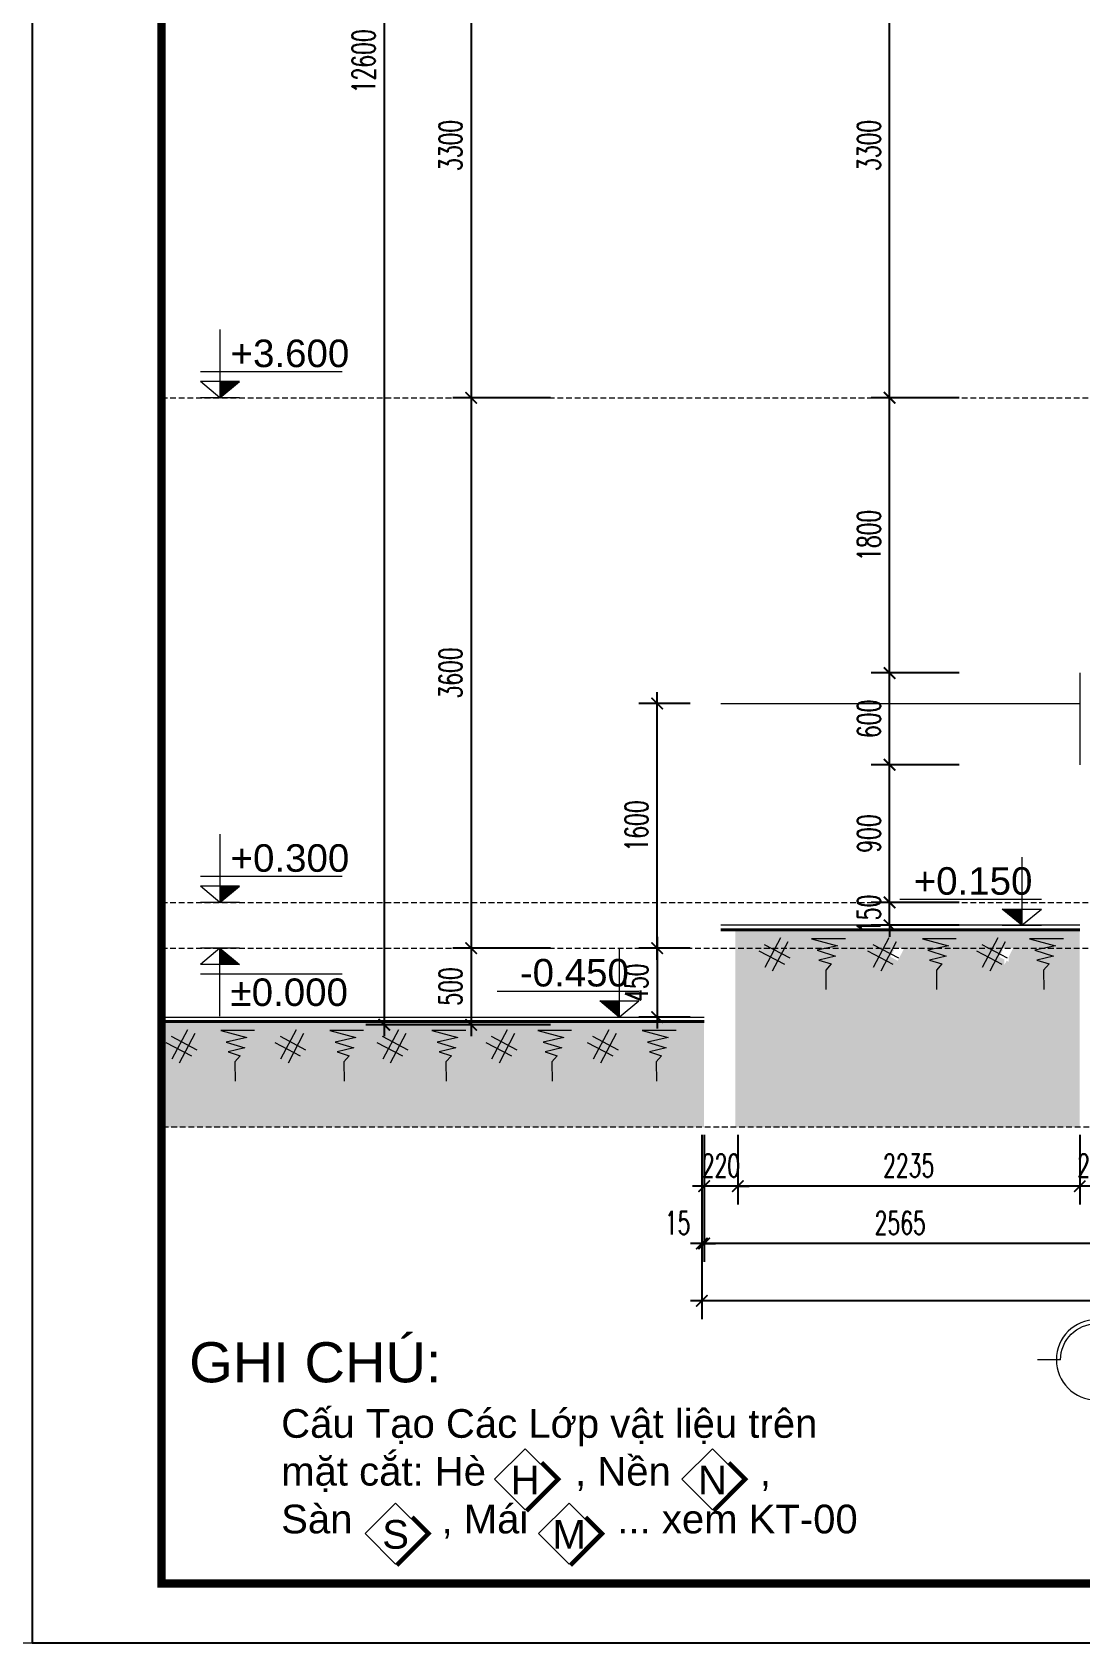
# Model space of a CAD drawing. Header units: millimetres. Extents: x -229618 to 2906, y -178063 to 96806.
# Drawn here: x -60100 to -53246, y -155647 to -145115 of the extents above; entities that cross this region are included whole.
import ezdxf
from ezdxf.enums import TextEntityAlignment as Align

# ---------------------------------------------------------------- set-up
doc = ezdxf.new("R2010")
doc.units = ezdxf.units.MM
doc.header["$LTSCALE"] = 200
doc.header["$MEASUREMENT"] = 0
doc.set_wipeout_variables(frame=1)
doc.header["$PDMODE"] = 3
doc.header["$PDSIZE"] = 50
doc.linetypes.add('DASHED2', pattern=[0.375, 0.25, -0.125])
doc.layers.get('0').update_dxf_attribs({"color": 95, "linetype": 'CONTINUOUS'})
doc.layers.get('DEFPOINTS').update_dxf_attribs({"linetype": 'CONTINUOUS'})
for name, color, linetype, lineweight in [('cat', 1, 'CONTINUOUS', 40), ('hatch', 250, 'CONTINUOUS', 5), ('nho', 252, 'CONTINUOUS', 15), ('thay', 7, 'CONTINUOUS', 18)]:
    doc.layers.add(name, color=color, linetype=linetype, lineweight=lineweight)
for name, color, linetype in [('DIM', 251, 'CONTINUOUS'), ('KHUNGTEN', 7, 'CONTINUOUS'), ('MANH', 9, 'CONTINUOUS'), ('TEXT', 33, 'CONTINUOUS')]:
    doc.layers.add(name, color=color, linetype=linetype)
doc.layers.add('in', color=203, linetype='CONTINUOUS', lineweight=5, plot=False)
doc.styles.add('Aria H iso', font='Vharial_0.ttf')
doc.styles.add('Arial N  iso', font='vnarialn_0.ttf')
doc.styles.add('CHU HOA Day', font='Vharial_0.ttf')
doc.styles.add('Scale', font='vnsimli.shx', dxfattribs={"width": 0.65, "bigfont": 'bigfont.shx'})
doc.dimstyles.new('Scale', dxfattribs={"dimscale": 75, "dimtxt": 2, "dimasz": 1, "dimexe": 1.6, "dimexo": 0, "dimgap": 0.8, "dimtad": 1, "dimdec": 0, "dimzin": 0, "dimdsep": 46, "dimtxsty": 'Scale', "dimblk": 'ARCHTICK', "dimcen": 0.1, "dimdle": 1, "dimclrd": 256, "dimclre": 256, "dimclrt": 3, "dimadec": 0, "dimazin": 0, "dimtfac": 1, "dimtdec": 0, "dimtix": 1, "dimtmove": 2, "dimatfit": 3, "dimldrblk": 'ARCHTICK', "dimfxl": 0, "dimtolj": 1, "dimtzin": 0, "dimarcsym": 0})

# ---------------------------------------------------------------- blocks, each defined once
blk = doc.blocks.new('_ArchTick')
at = {"color": 0, "linetype": 'ByBlock', "const_width": 0.15}
blk.add_lwpolyline([(-0.5, -0.5), (0.5, 0.5)], dxfattribs=at)
blk = doc.blocks.new('*D328')
at = {"layer": 'DEFPOINTS', "color": 0, "linetype": 'Continuous'}
for p in [(-56712, -144205), (-57231, -147505), (-56712, -147505)]:
    blk.add_point(p, dxfattribs=at)
at = {"layer": 'DIM', "linetype": 'Continuous', "lineweight": -2}
for p, q in [((-57231, -144130), (-57231, -147580)), ((-56712, -144205), (-57351, -144205)), ((-56712, -147505), (-57351, -147505))]:
    blk.add_line(p, q, dxfattribs=at)
at = {"layer": 'DIM', "linetype": 'Continuous', "lineweight": -2, "xscale": 75, "yscale": 75, "zscale": 75}
for p, rotation in [((-57231, -144205), 90), ((-57231, -147505), 270)]:
    blk.add_blockref('_ArchTick', p, dxfattribs=dict(at, rotation=rotation))
at = {"layer": 'DIM', "color": 3, "linetype": 'Continuous', "insert": (-57366, -145855), "char_height": 150, "attachment_point": 5, "rotation": 90, "style": 'Scale'}
blk.add_mtext('\\A1;3300', dxfattribs=at)
blk = doc.blocks.new('*D329')
at = {"layer": 'DEFPOINTS', "color": 0, "linetype": 'Continuous'}
for p in [(-56712, -147505), (-57231, -151105), (-56712, -151105)]:
    blk.add_point(p, dxfattribs=at)
at = {"layer": 'DIM', "linetype": 'Continuous', "lineweight": -2}
for p, q in [((-57231, -147430), (-57231, -151180)), ((-56712, -147505), (-57351, -147505)), ((-56712, -151105), (-57351, -151105))]:
    blk.add_line(p, q, dxfattribs=at)
at = {"layer": 'DIM', "linetype": 'Continuous', "lineweight": -2, "xscale": 75, "yscale": 75, "zscale": 75}
for p, rotation in [((-57231, -147505), 90), ((-57231, -151105), 270)]:
    blk.add_blockref('_ArchTick', p, dxfattribs=dict(at, rotation=rotation))
at = {"layer": 'DIM', "color": 3, "linetype": 'Continuous', "insert": (-57366, -149305), "char_height": 150, "attachment_point": 5, "rotation": 90, "style": 'Scale'}
blk.add_mtext('\\A1;3600', dxfattribs=at)
blk = doc.blocks.new('*D330')
at = {"layer": 'DEFPOINTS', "color": 0, "linetype": 'Continuous'}
for p in [(-56712, -151105), (-57231, -151605), (-56712, -151605)]:
    blk.add_point(p, dxfattribs=at)
at = {"layer": 'DIM', "linetype": 'Continuous', "lineweight": -2}
for p, q in [((-56712, -151105), (-57351, -151105)), ((-57231, -151030), (-57231, -151680)), ((-56712, -151605), (-57351, -151605))]:
    blk.add_line(p, q, dxfattribs=at)
at = {"layer": 'DIM', "linetype": 'Continuous', "lineweight": -2, "xscale": 75, "yscale": 75, "zscale": 75}
for p, rotation in [((-57231, -151105), 90), ((-57231, -151605), 270)]:
    blk.add_blockref('_ArchTick', p, dxfattribs=dict(at, rotation=rotation))
at = {"layer": 'DIM', "color": 3, "linetype": 'Continuous', "insert": (-57366, -151355), "char_height": 150, "attachment_point": 5, "rotation": 90, "style": 'Scale'}
blk.add_mtext('\\A1;500', dxfattribs=at)
blk = doc.blocks.new('*D331')
at = {"layer": 'DEFPOINTS', "color": 0, "linetype": 'Continuous'}
for p in [(-56712, -139005), (-57799, -151605), (-56712, -151605)]:
    blk.add_point(p, dxfattribs=at)
at = {"layer": 'DIM', "linetype": 'Continuous', "lineweight": -2}
for p, q in [((-56712, -139005), (-57919, -139005)), ((-57799, -138930), (-57799, -151680)), ((-56712, -151605), (-57919, -151605))]:
    blk.add_line(p, q, dxfattribs=at)
at = {"layer": 'DIM', "linetype": 'Continuous', "lineweight": -2, "xscale": 75, "yscale": 75, "zscale": 75}
for p, rotation in [((-57799, -139005), 90), ((-57799, -151605), 270)]:
    blk.add_blockref('_ArchTick', p, dxfattribs=dict(at, rotation=rotation))
at = {"layer": 'DIM', "color": 3, "linetype": 'Continuous', "insert": (-57934, -145305), "char_height": 150, "attachment_point": 5, "rotation": 90, "style": 'Scale'}
blk.add_mtext('\\A1;12600', dxfattribs=at)
blk = doc.blocks.new('*D336')
at = {"layer": 'DEFPOINTS', "color": 0, "linetype": 'Continuous'}
for p in [(-55723, -152325), (-35723, -152325), (-55723, -153411)]:
    blk.add_point(p, dxfattribs=at)
at = {"layer": 'DIM', "linetype": 'Continuous', "lineweight": -2}
for p, q in [((-55723, -152325), (-55723, -153531)), ((-35723, -152325), (-35723, -153531)), ((-35648, -153411), (-55798, -153411))]:
    blk.add_line(p, q, dxfattribs=at)
at = {"layer": 'DIM', "linetype": 'Continuous', "lineweight": -2, "xscale": 75, "yscale": 75, "zscale": 75, "rotation": 180}
blk.add_blockref('_ArchTick', (-55723, -153411), dxfattribs=at)
at = {"layer": 'DIM', "linetype": 'Continuous', "lineweight": -2, "xscale": 75, "yscale": 75, "zscale": 75}
blk.add_blockref('_ArchTick', (-35723, -153411), dxfattribs=at)
at = {"layer": 'DIM', "color": 3, "linetype": 'Continuous', "insert": (-45723, -153276), "char_height": 150, "attachment_point": 5, "style": 'Scale'}
blk.add_mtext('\\A1;20000', dxfattribs=at)
blk = doc.blocks.new('*D228')
at = {"layer": 'DEFPOINTS', "color": 0, "linetype": 'Continuous'}
for p in [(-54496, -150805), (-54041, -150805), (-54041, -150955)]:
    blk.add_point(p, dxfattribs=at)
at = {"layer": 'DIM', "linetype": 'Continuous', "lineweight": -2}
for p, q in [((-54041, -150805), (-54616, -150805)), ((-54496, -150805), (-54496, -150730)), ((-54496, -150955), (-54496, -150805)), ((-54041, -150955), (-54616, -150955)), ((-54496, -150955), (-54496, -151030))]:
    blk.add_line(p, q, dxfattribs=at)
at = {"layer": 'DIM', "linetype": 'Continuous', "lineweight": -2, "xscale": 75, "yscale": 75, "zscale": 75}
for p, rotation in [((-54496, -150805), 270), ((-54496, -150955), 90)]:
    blk.add_blockref('_ArchTick', p, dxfattribs=dict(at, rotation=rotation))
at = {"layer": 'DIM', "color": 3, "linetype": 'Continuous', "insert": (-54631, -150880), "char_height": 150, "attachment_point": 5, "rotation": 90, "style": 'Scale'}
blk.add_mtext('\\A1;150', dxfattribs=at)
blk = doc.blocks.new('*D229')
at = {"layer": 'DEFPOINTS', "color": 0, "linetype": 'Continuous'}
for p in [(-54496, -149905), (-54041, -149905), (-54041, -150805)]:
    blk.add_point(p, dxfattribs=at)
at = {"layer": 'DIM', "linetype": 'Continuous', "lineweight": -2}
for p, q in [((-54496, -150880), (-54496, -149830)), ((-54041, -149905), (-54616, -149905)), ((-54041, -150805), (-54616, -150805))]:
    blk.add_line(p, q, dxfattribs=at)
at = {"layer": 'DIM', "linetype": 'Continuous', "lineweight": -2, "xscale": 75, "yscale": 75, "zscale": 75}
for p, rotation in [((-54496, -149905), 90), ((-54496, -150805), 270)]:
    blk.add_blockref('_ArchTick', p, dxfattribs=dict(at, rotation=rotation))
at = {"layer": 'DIM', "color": 3, "linetype": 'Continuous', "insert": (-54631, -150355), "char_height": 150, "attachment_point": 5, "rotation": 90, "style": 'Scale'}
blk.add_mtext('\\A1;900', dxfattribs=at)
blk = doc.blocks.new('*D230')
at = {"layer": 'DEFPOINTS', "color": 0, "linetype": 'Continuous'}
for p in [(-54496, -149305), (-54041, -149305), (-54041, -149905)]:
    blk.add_point(p, dxfattribs=at)
at = {"layer": 'DIM', "linetype": 'Continuous', "lineweight": -2}
for p, q in [((-54496, -149980), (-54496, -149230)), ((-54041, -149305), (-54616, -149305)), ((-54041, -149905), (-54616, -149905))]:
    blk.add_line(p, q, dxfattribs=at)
at = {"layer": 'DIM', "linetype": 'Continuous', "lineweight": -2, "xscale": 75, "yscale": 75, "zscale": 75}
for p, rotation in [((-54496, -149305), 90), ((-54496, -149905), 270)]:
    blk.add_blockref('_ArchTick', p, dxfattribs=dict(at, rotation=rotation))
at = {"layer": 'DIM', "color": 3, "linetype": 'Continuous', "insert": (-54631, -149605), "char_height": 150, "attachment_point": 5, "rotation": 90, "style": 'Scale'}
blk.add_mtext('\\A1;600', dxfattribs=at)
blk = doc.blocks.new('*D231')
at = {"layer": 'DEFPOINTS', "color": 0, "linetype": 'Continuous'}
for p in [(-54496, -147505), (-54041, -147505), (-54041, -149305)]:
    blk.add_point(p, dxfattribs=at)
at = {"layer": 'DIM', "linetype": 'Continuous', "lineweight": -2}
for p, q in [((-54496, -149380), (-54496, -147430)), ((-54041, -147505), (-54616, -147505)), ((-54041, -149305), (-54616, -149305))]:
    blk.add_line(p, q, dxfattribs=at)
at = {"layer": 'DIM', "linetype": 'Continuous', "lineweight": -2, "xscale": 75, "yscale": 75, "zscale": 75}
for p, rotation in [((-54496, -147505), 90), ((-54496, -149305), 270)]:
    blk.add_blockref('_ArchTick', p, dxfattribs=dict(at, rotation=rotation))
at = {"layer": 'DIM', "color": 3, "linetype": 'Continuous', "insert": (-54631, -148405), "char_height": 150, "attachment_point": 5, "rotation": 90, "style": 'Scale'}
blk.add_mtext('\\A1;1800', dxfattribs=at)
blk = doc.blocks.new('KhungA3')
at = {"layer": 'DEFPOINTS', "color": 8}
blk.add_lwpolyline([(-3.74, 3.81), (416.31, 3.81), (416.31, 300.81), (-3.74, 300.81)], close=True, dxfattribs=at)
at = {"layer": 'KHUNGTEN', "color": 4, "const_width": 0.724}
blk.add_lwpolyline([(7.54, 8.99), (411.13, 8.99), (411.13, 295.64), (7.54, 295.64)], close=True, dxfattribs=at)
blk = doc.blocks.new('tr')
at = {"layer": 'thay', "ltscale": 600}
for p, q in [((0, -200), (0, 0)), ((313, -513), (513, -513))]:
    blk.add_line(p, q, dxfattribs=at)
at = {"layer": 'thay', "ltscale": 600, "const_width": 50}
blk.add_lwpolyline([(-375, -513, 0.414214), (0, -888, 0.414214)], format="xyb", dxfattribs=at)
at = {"layer": 'thay', "ltscale": 600}
blk.add_circle((0, -513), 350, dxfattribs=at)
blk.add_arc((0, -513), 313, 0, 90, dxfattribs=at)
at = {"layer": 'TEXT', "linetype": 'Continuous', "style": 'Aria H iso'}
blk.add_attdef('A', text='', height=350, dxfattribs=at).set_placement((0, -671), align=Align.CENTER)
blk = doc.blocks.new('cao do')
at = {"layer": 'thay'}
for p, q in [((0, 445), (0, 0)), ((798, 170), (-128, 170)), ((0, 0), (-128, 106)), ((128, 106), (-128, 106)), ((0, 0), (128, 106))]:
    blk.add_line(p, q, dxfattribs=at)
at = {"layer": 'thay', "ltscale": 600}
blk.add_line((128, 0), (-128, 0), dxfattribs=at)
at = {"layer": 'thay', "color": 150, "ltscale": 600}
blk.add_solid([(0, 0), (0, 106), (128, 106)], dxfattribs=at)
at = {"layer": 'TEXT', "style": 'Arial N  iso'}
blk.add_attdef('%%P0.000', text='', height=200, dxfattribs=at).set_placement((70, 290), align=Align.MIDDLE_LEFT)
blk = doc.blocks.new('nendat')
at = {"layer": 'hatch', "linetype": 'Continuous'}
for p, q in [((-57, -30), (110, 58)), ((-41, 78), (60, -115)), ((-22, -70), (145, 17)), ((7, 103), (109, -90))]:
    blk.add_line(p, q, dxfattribs=at)
blk = doc.blocks.new('*D58')
at = {"layer": 'DEFPOINTS', "color": 0, "linetype": 'Continuous'}
for p in [(-54496, -144205), (-54041, -144205), (-54041, -147505)]:
    blk.add_point(p, dxfattribs=at)
at = {"layer": 'DIM', "linetype": 'Continuous', "lineweight": -2}
for p, q in [((-54496, -147580), (-54496, -144130)), ((-54041, -144205), (-54616, -144205)), ((-54041, -147505), (-54616, -147505))]:
    blk.add_line(p, q, dxfattribs=at)
at = {"layer": 'DIM', "linetype": 'Continuous', "lineweight": -2, "xscale": 75, "yscale": 75, "zscale": 75}
for p, rotation in [((-54496, -144205), 90), ((-54496, -147505), 270)]:
    blk.add_blockref('_ArchTick', p, dxfattribs=dict(at, rotation=rotation))
at = {"layer": 'DIM', "color": 3, "linetype": 'Continuous', "insert": (-54631, -145855), "char_height": 150, "attachment_point": 5, "rotation": 90, "style": 'Scale'}
blk.add_mtext('\\A1;3300', dxfattribs=at)
blk = doc.blocks.new('*D383')
at = {"layer": 'DEFPOINTS', "color": 0}
for p in [(-53253, -152325), (-53033, -152325), (-53253, -152661)]:
    blk.add_point(p, dxfattribs=at)
at = {"layer": 'DIM', "lineweight": -2}
for p, q in [((-53253, -152325), (-53253, -152781)), ((-53033, -152325), (-53033, -152781)), ((-53253, -152661), (-53328, -152661)), ((-53033, -152661), (-53253, -152661)), ((-53033, -152661), (-52958, -152661))]:
    blk.add_line(p, q, dxfattribs=at)
at = {"layer": 'DIM', "lineweight": -2, "xscale": 75, "yscale": 75, "zscale": 75}
blk.add_blockref('_ArchTick', (-53253, -152661), dxfattribs=at)
at = {"layer": 'DIM', "lineweight": -2, "xscale": 75, "yscale": 75, "zscale": 75, "rotation": 180}
blk.add_blockref('_ArchTick', (-53033, -152661), dxfattribs=at)
at = {"layer": 'DIM', "color": 3, "insert": (-53143, -152526), "char_height": 150, "attachment_point": 5, "style": 'Scale'}
blk.add_mtext('\\A1;220', dxfattribs=at)
blk = doc.blocks.new('*D384')
at = {"layer": 'DEFPOINTS', "color": 0}
for p in [(-55488, -152325), (-53253, -152325), (-55488, -152661)]:
    blk.add_point(p, dxfattribs=at)
at = {"layer": 'DIM', "lineweight": -2}
for p, q in [((-55488, -152325), (-55488, -152781)), ((-53253, -152325), (-53253, -152781)), ((-53178, -152661), (-55563, -152661))]:
    blk.add_line(p, q, dxfattribs=at)
at = {"layer": 'DIM', "lineweight": -2, "xscale": 75, "yscale": 75, "zscale": 75, "rotation": 180}
blk.add_blockref('_ArchTick', (-55488, -152661), dxfattribs=at)
at = {"layer": 'DIM', "lineweight": -2, "xscale": 75, "yscale": 75, "zscale": 75}
blk.add_blockref('_ArchTick', (-53253, -152661), dxfattribs=at)
at = {"layer": 'DIM', "color": 3, "insert": (-54371, -152526), "char_height": 150, "attachment_point": 5, "style": 'Scale'}
blk.add_mtext('\\A1;2235', dxfattribs=at)
blk = doc.blocks.new('*D385')
at = {"layer": 'DEFPOINTS', "color": 0}
for p in [(-55708, -152325), (-55488, -152325), (-55708, -152661)]:
    blk.add_point(p, dxfattribs=at)
at = {"layer": 'DIM', "lineweight": -2}
for p, q in [((-55708, -152325), (-55708, -152781)), ((-55488, -152325), (-55488, -152781)), ((-55708, -152661), (-55783, -152661)), ((-55488, -152661), (-55708, -152661)), ((-55488, -152661), (-55413, -152661))]:
    blk.add_line(p, q, dxfattribs=at)
at = {"layer": 'DIM', "lineweight": -2, "xscale": 75, "yscale": 75, "zscale": 75}
blk.add_blockref('_ArchTick', (-55708, -152661), dxfattribs=at)
at = {"layer": 'DIM', "lineweight": -2, "xscale": 75, "yscale": 75, "zscale": 75, "rotation": 180}
blk.add_blockref('_ArchTick', (-55488, -152661), dxfattribs=at)
at = {"layer": 'DIM', "color": 3, "insert": (-55598, -152526), "char_height": 150, "attachment_point": 5, "style": 'Scale'}
blk.add_mtext('\\A1;220', dxfattribs=at)
blk = doc.blocks.new('*D387')
at = {"layer": 'DEFPOINTS', "color": 0}
for p in [(-55708, -152389), (-53143, -152325), (-55708, -153036)]:
    blk.add_point(p, dxfattribs=at)
at = {"layer": 'DIM', "lineweight": -2}
for p, q in [((-55708, -152389), (-55708, -153156)), ((-53143, -152325), (-53143, -153156)), ((-53068, -153036), (-55783, -153036))]:
    blk.add_line(p, q, dxfattribs=at)
at = {"layer": 'DIM', "lineweight": -2, "xscale": 75, "yscale": 75, "zscale": 75, "rotation": 180}
blk.add_blockref('_ArchTick', (-55708, -153036), dxfattribs=at)
at = {"layer": 'DIM', "lineweight": -2, "xscale": 75, "yscale": 75, "zscale": 75}
blk.add_blockref('_ArchTick', (-53143, -153036), dxfattribs=at)
at = {"layer": 'DIM', "color": 3, "insert": (-54426, -152901), "char_height": 150, "attachment_point": 5, "style": 'Scale'}
blk.add_mtext('\\A1;2565', dxfattribs=at)
blk = doc.blocks.new('*D388')
at = {"layer": 'DEFPOINTS', "color": 0}
for p in [(-55708, -152389), (-55723, -152805), (-55723, -153036)]:
    blk.add_point(p, dxfattribs=at)
at = {"layer": 'DIM', "lineweight": -2}
for p, q in [((-55708, -152389), (-55708, -153156)), ((-55723, -152805), (-55723, -153156)), ((-55723, -153036), (-55798, -153036)), ((-55708, -153036), (-55723, -153036)), ((-55708, -153036), (-55633, -153036))]:
    blk.add_line(p, q, dxfattribs=at)
at = {"layer": 'DIM', "lineweight": -2, "xscale": 75, "yscale": 75, "zscale": 75}
blk.add_blockref('_ArchTick', (-55723, -153036), dxfattribs=at)
at = {"layer": 'DIM', "lineweight": -2, "xscale": 75, "yscale": 75, "zscale": 75, "rotation": 180}
blk.add_blockref('_ArchTick', (-55708, -153036), dxfattribs=at)
at = {"layer": 'DIM', "color": 3, "insert": (-55881, -152901), "char_height": 150, "attachment_point": 5, "style": 'Scale'}
blk.add_mtext('\\A1;15', dxfattribs=at)
blk = doc.blocks.new('*D3000')
at = {"layer": 'DEFPOINTS', "color": 0}
for p in [(-56015, -149505), (-55799, -149505), (-55799, -151105)]:
    blk.add_point(p, dxfattribs=at)
at = {"layer": 'DIM', "lineweight": -2}
for p, q in [((-56015, -151180), (-56015, -149430)), ((-55799, -149505), (-56135, -149505)), ((-55799, -151105), (-56135, -151105))]:
    blk.add_line(p, q, dxfattribs=at)
at = {"layer": 'DIM', "lineweight": -2, "xscale": 75, "yscale": 75, "zscale": 75}
for p, rotation in [((-56015, -149505), 90), ((-56015, -151105), 270)]:
    blk.add_blockref('_ArchTick', p, dxfattribs=dict(at, rotation=rotation))
at = {"layer": 'DIM', "color": 3, "insert": (-56150, -150305), "char_height": 150, "attachment_point": 5, "rotation": 90, "style": 'Scale'}
blk.add_mtext('\\A1;1600', dxfattribs=at)
blk = doc.blocks.new('*D3001')
at = {"layer": 'DEFPOINTS', "color": 0}
for p in [(-55799, -151105), (-56015, -151555), (-55799, -151555)]:
    blk.add_point(p, dxfattribs=at)
at = {"layer": 'DIM', "lineweight": -2}
for p, q in [((-55799, -151105), (-56135, -151105)), ((-56015, -151030), (-56015, -151630)), ((-55799, -151555), (-56135, -151555))]:
    blk.add_line(p, q, dxfattribs=at)
at = {"layer": 'DIM', "lineweight": -2, "xscale": 75, "yscale": 75, "zscale": 75}
for p, rotation in [((-56015, -151105), 90), ((-56015, -151555), 270)]:
    blk.add_blockref('_ArchTick', p, dxfattribs=dict(at, rotation=rotation))
at = {"layer": 'DIM', "color": 3, "insert": (-56150, -151330), "char_height": 150, "attachment_point": 5, "rotation": 90, "style": 'Scale'}
blk.add_mtext('\\A1;450', dxfattribs=at)

msp = doc.modelspace()

# ---------------------------------------------------------------- hatches: boundary and pattern name
at = {"layer": 'hatch', "linetype": 'Continuous'}
h = msp.add_hatch(dxfattribs=at)
h.set_pattern_fill('AR-CONC', color=256, scale=50, style=0)
h.set_pattern_definition([(50, (-87331.38, -152492.57), (358.6301, -31.376), [37.5, -412.5]), (355, (-87331.38, -152492.57), (-69.3757, 376.096), [30, -330]), (100.4514, (-87301.5, -152495.2), (289.2547, 344.7198), [31.87, -350.571]), (46.1842, (-87331.4, -152392.57), (533.6205, -82.7595), [56.25, -618.75]), (96.6356, (-87286.9, -152399.47), (467.3314, 487.059), [47.805, -525.8565]), (351.1842, (-87331.4, -152392.57), (467.331, 487.0593), [45, -495]), (21, (-87281.38, -152417.57), (298.4535, -201.3094), [37.5, -412.5]), (326, (-87281.38, -152417.57), (121.6577, 362.575), [30, -330]), (71.4514, (-87256.5, -152434.35), (420.1113, 161.2652), [31.87, -350.571]), (37.5, (-87331.38, -152492.57), (6.07993, 166.44693), [0, -326, 0, -335, 0, -331.25]), (7.5, (-87331.38, -152492.57), (131.53477, 197.20586), [0, -191, 0, -318.5, 0, -126.25]), (327.5, (-87442.88, -152492.57), (266.91122, -11.27744), [0, -125, 0, -390, 0, -517.5]), (317.5, (-87492.88, -152492.57), (291.5931, 50.0525), [0, -162.5, 0, -259, 0, -367.5])])
h.paths.add_polyline_path([(-55503.1, -150984.9), (-53744.9, -150984.9), (-53744.9, -151096.7), (-53749.2, -151104.9), (-55503.1, -151104.9), (-55503.1, -151084.9)])
h.paths.add_polyline_path([(-55503.1, -151104.9), (-54486, -151104.9), (-54466.3, -151115.2), (-54490.5, -151161.2), (-54442.4, -151186.5), (-54399.6, -151104.9), (-53774.3, -151104.9), (-53754.6, -151115.2), (-53778.8, -151161.2), (-53744.9, -151179), (-53744.9, -151213.7), (-53730.6, -151186.5), (-53717.4, -151193.4), (-53717.4, -151161.3), (-53687.8, -151104.9), (-53253.1, -151104.9), (-53253.1, -152274.9), (-55503.1, -152274.9)])
h.paths.add_polyline_path([(-37365.4, -151644.3), (-37365.4, -151584.9), (-35943.1, -151584.9), (-35943.1, -151643.2), (-36010.4, -151643.2), (-35943.1, -151661.1), (-35943.1, -151684.9), (-35943.1, -151711.3), (-35975, -151718.5), (-35943.1, -151728.5), (-35943.1, -151777.5), (-35963.1, -151782.2), (-35943.1, -151788.6), (-35943.1, -152274.9), (-39833.1, -152274.9), (-39833.1, -151584.9), (-37365.4, -151584.9), (-37365.4, -151643.2), (-37369.3, -151643.2)])
h.paths.add_polyline_path([(-36222.3, -151740.4), (-36270.4, -151715.2), (-36294.6, -151761.2), (-36246.4, -151786.5)], flags=16)
h.paths.add_polyline_path([(-36917.6, -151715.2), (-36941.8, -151761.2), (-36893.6, -151786.5), (-36869.5, -151740.4)], flags=16)
h.paths.add_polyline_path([(-37629.3, -151715.2), (-37653.5, -151761.2), (-37605.4, -151786.5), (-37581.2, -151740.4)], flags=16)
h.paths.add_polyline_path([(-38282.8, -151715.2), (-38306.9, -151761.2), (-38258.8, -151786.5), (-38234.6, -151740.4)], flags=16)
h.paths.add_polyline_path([(-38994.5, -151715.2), (-39018.7, -151761.2), (-38970.5, -151786.5), (-38946.4, -151740.4)], flags=16)
h.paths.add_polyline_path([(-39641.7, -151715.2), (-39665.8, -151761.2), (-39617.7, -151786.5), (-39593.6, -151740.4)], flags=16)
h.paths.add_polyline_path([(-35558.7, -151715.2), (-35582.8, -151761.2), (-35534.7, -151786.5), (-35510.6, -151740.4)], flags=16)
h.paths.add_polyline_path([(-34378, -151786.5), (-34353.9, -151740.4), (-34402, -151715.2), (-34426.2, -151761.2)], flags=16)
h.paths.add_polyline_path([(-33666.3, -151786.5), (-33642.1, -151740.4), (-33690.3, -151715.2), (-33714.4, -151761.2)], flags=16)
h.paths.add_polyline_path([(-33019.1, -151786.5), (-32995, -151740.4), (-33043.1, -151715.2), (-33067.2, -151761.2)], flags=16)
h.paths.add_polyline_path([(-32307.4, -151786.5), (-32283.2, -151740.4), (-32331.3, -151715.2), (-32355.5, -151761.2)], flags=16)
h.paths.add_polyline_path([(-53717.4, -150984.9), (-53253.1, -150984.9), (-53253.1, -151104.9), (-53717.4, -151104.9)])
h.paths.add_polyline_path([(-53744.9, -150984.9), (-53717.4, -150984.9), (-53717.4, -151044.4), (-53744.9, -151096.7)])
h.paths.add_polyline_path([(-53717.4, -151044.4), (-53717.4, -151104.9), (-53744.9, -151104.9), (-53744.9, -151096.7)])
h.paths.add_polyline_path([(-45233.1, -151684.9), (-40053.1, -151684.9), (-40053.1, -152274.9), (-45233.1, -152274.9)])
h.paths.add_polyline_path([(-47633.1, -151684.9), (-45453.1, -151684.9), (-45453.1, -152274.9), (-47633.1, -152274.9)])
h.paths.add_polyline_path([(-51943.1, -151684.9), (-47853.1, -151684.9), (-47853.1, -152274.9), (-51943.1, -152274.9)])
h.paths.add_polyline_path([(-53033.1, -151684.9), (-51943.1, -151684.9), (-51943.1, -152274.9), (-53033.1, -152274.9)])
h.paths.add_polyline_path([(-54255.5, -151033.4), (-54255.5, -150726.3), (-54480.5, -150726.3), (-54480.5, -151033.4)], flags=9)
h.paths.add_polyline_path([(-59254.3, -152274.9), (-55708.1, -152274.9), (-55708.1, -151584.9), (-59254.3, -151584.9)])
h.paths.add_polyline_path([(-32435.1, -152274.9), (-32435.1, -151634.9), (-35723.1, -151634.9), (-35723.1, -152274.9)])

# ---------------------------------------------------------------- linework, layer by layer
at = {"layer": 'cat', "linetype": 'Continuous'}
for p, q in [((-53253.1, -150984.9), (-55598.1, -150984.9)), ((-59254.3, -151584.9), (-55708.1, -151584.9))]:
    msp.add_line(p, q, dxfattribs=at)
at = {"layer": 'hatch', "color": 251, "linetype": 'DASHED2', "ltscale": 0.75}
for p, q in [((-59254.3, -147504.9), (-32477.7, -147504.9)), ((-59254.3, -150804.9), (-32477.7, -150804.9)), ((-59254.3, -151104.9), (-32435.1, -151104.9)), ((-32435.1, -152274.9), (-59254.3, -152274.9))]:
    msp.add_line(p, q, dxfattribs=at)
at = {"layer": 'in', "linetype": 'Continuous'}
for points in [[(-91603.5, -155646.6), (-60100.3, -155646.6), (-60100.3, -133371.6), (-91603.5, -133371.6)], [(-60100.3, -155646.6), (-28597.1, -155646.6), (-28597.1, -133371.6), (-60100.3, -133371.6)]]:
    msp.add_lwpolyline(points, close=True, dxfattribs=at)
at = {"layer": 'nho', "linetype": 'Continuous'}
for points in [[(-54784.2, -151043.2), (-55005.4, -151043.2), (-54835.5, -151088.3), (-54970, -151118.5), (-54849.1, -151156.2), (-54958, -151182.2), (-54877.9, -151207.7), (-54913.2, -151247.7), (-54912.2, -151374.7)], [(-54060.1, -151043.2), (-54281.3, -151043.2), (-54111.4, -151088.3), (-54245.9, -151118.5), (-54125, -151156.2), (-54233.9, -151182.2), (-54153.8, -151207.7), (-54189.1, -151247.7), (-54188.1, -151374.7)], [(-53359.7, -151043.2), (-53580.9, -151043.2), (-53411.1, -151088.3), (-53545.6, -151118.5), (-53424.6, -151156.2), (-53533.6, -151182.2), (-53453.5, -151207.7), (-53488.7, -151247.7), (-53487.7, -151374.7)], [(-58646.2, -151643.2), (-58867.4, -151643.2), (-58697.6, -151688.3), (-58832.1, -151718.5), (-58711.1, -151756.2), (-58820.1, -151782.2), (-58740, -151807.7), (-58775.2, -151847.7), (-58774.2, -151974.7)], [(-57934, -151643.2), (-58155.2, -151643.2), (-57985.4, -151688.3), (-58119.9, -151718.5), (-57998.9, -151756.2), (-58107.9, -151782.2), (-58027.8, -151807.7), (-58063, -151847.7), (-58062, -151974.7)], [(-57266.8, -151643.2), (-57488, -151643.2), (-57318.1, -151688.3), (-57452.6, -151718.5), (-57331.7, -151756.2), (-57440.7, -151782.2), (-57360.5, -151807.7), (-57395.8, -151847.7), (-57394.8, -151974.7)], [(-56574.2, -151643.2), (-56795.4, -151643.2), (-56625.5, -151688.3), (-56760, -151718.5), (-56639.1, -151756.2), (-56748, -151782.2), (-56667.9, -151807.7), (-56703.2, -151847.7), (-56702.2, -151974.7)], [(-55891.9, -151643.2), (-56113.2, -151643.2), (-55943.3, -151688.3), (-56077.8, -151718.5), (-55956.8, -151756.2), (-56065.8, -151782.2), (-55985.7, -151807.7), (-56020.9, -151847.7), (-56019.9, -151974.7)]]:
    msp.add_lwpolyline(points, dxfattribs=at)
at = {"layer": 'thay', "linetype": 'Continuous'}
for p, q in [((-53253.1, -149304.9), (-53253.1, -149904.9)), ((-55598.1, -149504.9), (-53253.1, -149504.9)), ((-53253.1, -150954.9), (-55598.1, -150954.9)), ((-59254.3, -151554.9), (-55708.1, -151554.9))]:
    msp.add_line(p, q, dxfattribs=at)

# ---------------------------------------------------------------- block references
at = {"layer": 'hatch', "linetype": 'Continuous', "xscale": -1}
for p in [(-55202.3, -151140.4), (-54493.2, -151140.4), (-53781.4, -151140.4), (-59079.3, -151740.4), (-58367.6, -151740.4), (-57699.9, -151740.4), (-56988.1, -151740.4), (-56325, -151740.4)]:
    msp.add_blockref('nendat', p, dxfattribs=at)
at = {"layer": 'KHUNGTEN', "xscale": 75, "yscale": 75, "zscale": 75.00000000000009}
msp.add_blockref('KhungA3', (-59820, -155932.6), dxfattribs=at)
at = {"layer": 'MANH', "xscale": -0.75, "yscale": 0.75, "zscale": 0.75}
msp.add_blockref('tr', (-53143.1, -153410.8), dxfattribs=at)
at = {"layer": 'thay', "linetype": 'Continuous'}
ref = msp.add_blockref('cao do', (-58873.1, -147504.9), dxfattribs=at)
ref.add_attrib('%%P0.000', '+3.600', dxfattribs={"layer": 'TEXT', "height": 180, "style": 'Arial N  iso'}).set_placement((-58803.6, -147214.9), align=Align.MIDDLE_LEFT)
ref = msp.add_blockref('cao do', (-58873.1, -150804.9), dxfattribs=at)
ref.add_attrib('%%P0.000', '+0.300', dxfattribs={"layer": 'TEXT', "height": 180, "style": 'Arial N  iso'}).set_placement((-58803.6, -150514.9), align=Align.MIDDLE_LEFT)
ref = msp.add_blockref('cao do', (-53630.9, -150954.9), dxfattribs=dict(at, xscale=-1))
ref.add_attrib('%%P0.000', '+0.150', dxfattribs={"layer": 'TEXT', "height": 180, "style": 'Arial N  iso'}).set_placement((-54338, -150664.9), align=Align.MIDDLE_LEFT)
ref = msp.add_blockref('cao do', (-58873.1, -151104.9), dxfattribs=dict(at, xscale=-1, rotation=180))
ref.add_attrib('%%P0.000', '%%p0.000', dxfattribs={"layer": 'TEXT', "height": 180, "style": 'Arial N  iso'}).set_placement((-58803.6, -151392.4), align=Align.MIDDLE_LEFT)
ref = msp.add_blockref('cao do', (-56262.4, -151554.9), dxfattribs=dict(at, xscale=-1))
ref.add_attrib('%%P0.000', '-0.450', dxfattribs={"layer": 'TEXT', "height": 180, "style": 'Arial N  iso'}).set_placement((-56912.9, -151264.9), align=Align.MIDDLE_LEFT)

# ---------------------------------------------------------------- texts
at = {"layer": 'TEXT', "insert": (-59074.4, -153681.1), "char_height": 150.401, "width": 6207.617, "attachment_point": 1, "style": 'Aria H iso'}
msp.add_mtext('{\\H1.745x;ghi chó: \\P\\f.VnArial|b0|i0|c0|p34;\\H0.7143x;^ICÊu T¹o C¸c Líp vËt liÖu trªn\\P^ImÆt c¾t: HÌ        , NÒn        ,\\P^ISµn        , M¸i        ... xem KT-00}', dxfattribs=at)

# ---------------------------------------------------------------- dimensions: what is measured, and where the dimension line sits
at = {"layer": 'DIM', "linetype": 'Continuous'}
for base, p1, p2, angle, picture, middle in [((-57799, -151604.9), (-56711.9, -139004.9), (-56711.9, -151604.9), 90, '*D331', (-57934, -145304.9)), ((-57231.3, -147504.9), (-56711.9, -144204.9), (-56711.9, -147504.9), 90, '*D328', (-57366.3, -145854.9)), ((-57231.3, -151104.9), (-56711.9, -147504.9), (-56711.9, -151104.9), 90, '*D329', (-57366.3, -149304.9)), ((-57231.3, -151604.9), (-56711.9, -151104.9), (-56711.9, -151604.9), 90, '*D330', (-57366.3, -151354.9)), ((-55723.1, -153410.8), (-35723.1, -152324.6), (-55723.1, -152324.6), 180, '*D336', (-45723.1, -153275.8))]:
    dim = msp.add_linear_dim(base=base, p1=p1, p2=p2, angle=angle, dimstyle='Scale', dxfattribs=at)
    dim.commit()
    dim.dimension.update_dxf_attribs({"geometry": picture, "text_midpoint": middle})
for base, p1, p2, picture, middle in [((-54495.5, -144204.9), (-54040.7, -147504.9), (-54040.7, -144204.9), '*D58', (-54630.5, -145854.9)), ((-54495.5, -147504.9), (-54040.7, -149304.9), (-54040.7, -147504.9), '*D231', (-54630.5, -148404.9)), ((-54495.5, -149304.9), (-54040.7, -149904.9), (-54040.7, -149304.9), '*D230', (-54630.5, -149604.9)), ((-54495.5, -149904.9), (-54040.7, -150804.9), (-54040.7, -149904.9), '*D229', (-54630.5, -150354.9)), ((-54495.5, -150804.9), (-54040.7, -150954.9), (-54040.7, -150804.9), '*D228', (-54630.5, -150879.9))]:
    dim = msp.add_linear_dim(base=base, p1=p1, p2=p2, angle=90, dimstyle='Scale', override={"dimfxl": 70}, dxfattribs=at)
    dim.commit()
    dim.dimension.update_dxf_attribs({"geometry": picture, "text_midpoint": middle})
at = {"layer": 'DIM'}
for base, p1, p2, angle, picture, middle in [((-56015.4, -149504.9), (-55799.4, -151104.9), (-55799.4, -149504.9), 90, '*D3000', (-56150.4, -150304.9)), ((-56015.4, -151554.9), (-55799.4, -151104.9), (-55799.4, -151554.9), 90, '*D3001', (-56150.4, -151329.9)), ((-55708.1, -152660.8), (-55488.1, -152324.6), (-55708.1, -152324.6), 180, '*D385', (-55598.1, -152525.8)), ((-55708.1, -153035.8), (-53143.1, -152324.6), (-55708.1, -152388.7), 180, '*D387', (-54425.6, -152900.8)), ((-55488.1, -152660.8), (-53253.1, -152324.6), (-55488.1, -152324.6), 180, '*D384', (-54370.6, -152525.8)), ((-53253.1, -152660.8), (-53033.1, -152324.6), (-53253.1, -152324.6), 180, '*D383', (-53143.1, -152525.8))]:
    dim = msp.add_linear_dim(base=base, p1=p1, p2=p2, angle=angle, dimstyle='Scale', dxfattribs=at)
    dim.commit()
    dim.dimension.update_dxf_attribs({"geometry": picture, "text_midpoint": middle})
dim = msp.add_linear_dim(base=(-55723.1, -153035.8), p1=(-55708.1, -152388.7), p2=(-55723.1, -152805.4), angle=180, dimstyle='Scale', dxfattribs=at)
dim.commit()
dim.dimension.update_dxf_attribs({"geometry": '*D388', "text_midpoint": (-55881.4, -152900.8), "dimtype": 160})

# ---------------------------------------------------------------- next in the draw order: wipeouts: each hides what was drawn before it
at = {"linetype": 'Continuous'}
for points in [[(-56878, -154377.3), (-57077.5, -154576.8), (-56878, -154776.3), (-56678.5, -154576.8)], [(-55654.1, -154377.3), (-55853.6, -154576.8), (-55654.1, -154776.3), (-55454.6, -154576.8)], [(-57724.7, -154732.8), (-57924.3, -154932.3), (-57724.7, -155131.8), (-57525.2, -154932.3)]]:
    msp.add_wipeout(points, dxfattribs=at).dxf.layer = 'DIM'

# ---------------------------------------------------------------- next in the draw order: linework, layer by layer
at = {"layer": 'thay', "color": 15, "linetype": 'Continuous'}
for points in [[(-56878, -154776.3), (-56678.5, -154576.8), (-56878, -154377.3), (-57077.5, -154576.8)], [(-55654.1, -154776.3), (-55454.6, -154576.8), (-55654.1, -154377.3), (-55853.6, -154576.8)], [(-57724.7, -155131.8), (-57525.2, -154932.3), (-57724.7, -154732.8), (-57924.3, -154932.3)]]:
    msp.add_lwpolyline(points, close=True, dxfattribs=at)
at = {"layer": 'thay', "color": 1, "linetype": 'Continuous', "const_width": 25.7}
for points in [[(-56868.9, -154785.3), (-56660.4, -154576.8), (-56769.2, -154467.9)], [(-55645, -154785.3), (-55436.4, -154576.8), (-55545.3, -154467.9)], [(-57715.7, -155140.9), (-57507.1, -154932.3), (-57615.9, -154823.5)]]:
    msp.add_lwpolyline(points, dxfattribs=at)

# ---------------------------------------------------------------- next in the draw order: texts
at = {"layer": 'TEXT', "style": 'CHU HOA Day'}
for tag, p in [('H', (-56878, -154582.1)), ('N', (-55654, -154582.1)), ('S', (-57724.7, -154937.7))]:
    msp.add_attdef(tag, text='01', height=187.5, dxfattribs=at).set_placement(p, align=Align.MIDDLE)

# ---------------------------------------------------------------- next in the draw order: wipeouts: each hides what was drawn before it
at = {"linetype": 'Continuous'}
msp.add_wipeout([(-56590.5, -154732.8), (-56790.1, -154932.3), (-56590.5, -155131.8), (-56391, -154932.3)], dxfattribs=at).dxf.layer = 'DIM'

# ---------------------------------------------------------------- next in the draw order: linework, layer by layer
at = {"layer": 'thay', "color": 15, "linetype": 'Continuous'}
msp.add_lwpolyline([(-56590.5, -155131.8), (-56391, -154932.3), (-56590.5, -154732.8), (-56790.1, -154932.3)], close=True, dxfattribs=at)
at = {"layer": 'thay', "color": 1, "linetype": 'Continuous', "const_width": 25.7}
msp.add_lwpolyline([(-56581.5, -155140.9), (-56372.9, -154932.3), (-56481.7, -154823.5)], dxfattribs=at)

# ---------------------------------------------------------------- next in the draw order: texts
at = {"layer": 'TEXT', "style": 'CHU HOA Day'}
msp.add_attdef('M', text='01', height=187.5, dxfattribs=at).set_placement((-56590.5, -154937.7), align=Align.MIDDLE)

doc.saveas('drawing.dxf')
